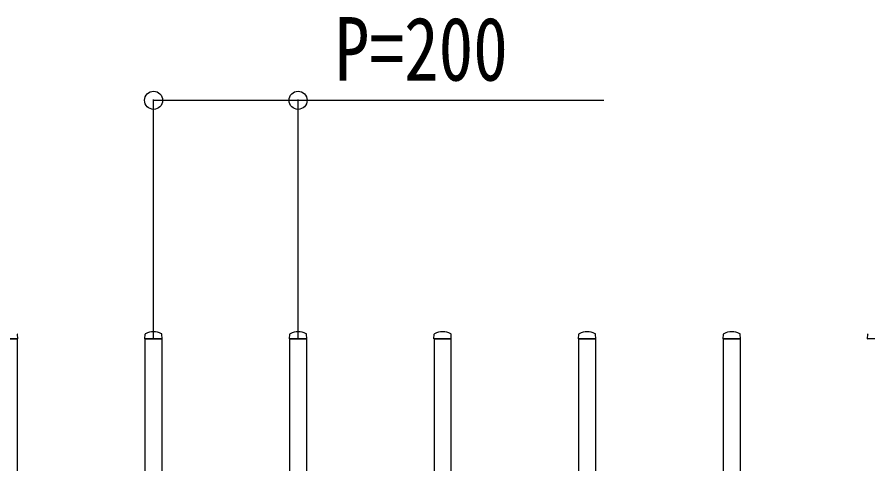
# Model space of a CAD drawing. Units: millimetres, scale not verified. Extents: x -16820 to 16820, y -11880 to 11880.
# Drawn here: x -5351 to -4174, y 7012 to 7630 of the extents above; entities that cross this region are included whole.
import ezdxf
from ezdxf.enums import TextEntityAlignment as Align

# ---------------------------------------------------------------- set-up
doc = ezdxf.new("R2010")
doc.units = ezdxf.units.MM
doc.header["$LTSCALE"] = 50
for name, color, linetype in [('0-3_YKK_13', 4, 'Continuous'), ('0-4_YKK_A1', 4, 'Continuous'), ('0-5_YKK_D', 6, 'Continuous')]:
    doc.layers.add(name, color=color, linetype=linetype)
doc.styles.add('ＭＳ ゴシック', font='')
doc.styles.get('ＭＳ ゴシック').set_extended_font_data('MS Gothic')

msp = doc.modelspace()

# ---------------------------------------------------------------- linework, layer by layer
at = {"layer": '0-3_YKK_13'}
for p, q in [((-5350.72, 7185), (-5374.12, 7185)), ((-5350.42, 7185.32), (-5350.8, 7191.45)), ((-5174.42, 7185.32), (-5174.04, 7191.45)), ((-5150.72, 7185), (-5174.12, 7185)), ((-5150.42, 7185.32), (-5150.8, 7191.45)), ((-4974.42, 7185.32), (-4974.04, 7191.45)), ((-4950.72, 7185), (-4974.12, 7185)), ((-4950.42, 7185.32), (-4950.8, 7191.45)), ((-4774.42, 7185.32), (-4774.04, 7191.45)), ((-4750.72, 7185), (-4774.12, 7185)), ((-4750.42, 7185.32), (-4750.8, 7191.45)), ((-4574.42, 7185.32), (-4574.04, 7191.45)), ((-4550.72, 7185), (-4574.12, 7185)), ((-4550.42, 7185.32), (-4550.8, 7191.45)), ((-4374.42, 7185.32), (-4374.04, 7191.45)), ((-4350.72, 7185), (-4374.12, 7185)), ((-4350.42, 7185.32), (-4350.8, 7191.45)), ((-4174.42, 7185.32), (-4174.04, 7191.45)), ((-4150.72, 7185), (-4174.12, 7185))]:
    msp.add_line(p, q, dxfattribs=at)
for centre, radius, start, end in [((-5162.42, 7171.11), 23.89, 62.3399, 117.6601), ((-4962.42, 7171.11), 23.89, 62.3399, 117.6601), ((-4762.42, 7171.11), 23.89, 62.3399, 117.6601), ((-4562.42, 7171.11), 23.89, 62.3399, 117.6601), ((-4362.42, 7171.11), 23.89, 62.3399, 117.6601), ((-5351.79, 7191.39), 1, 3.5, 62.3399), ((-5350.72, 7185.3), 0.3, 270, 0), ((-5350.72, 7185.3), 0.3, 0, 3.5), ((-5174.12, 7185.3), 0.3, 176.5, 180), ((-5174.12, 7185.3), 0.3, 180, 270), ((-5173.05, 7191.39), 1, 117.6601, 176.5), ((-5151.79, 7191.39), 1, 3.5, 62.3399), ((-5150.72, 7185.3), 0.3, 270, 0), ((-5150.72, 7185.3), 0.3, 0, 3.5), ((-4974.12, 7185.3), 0.3, 176.5, 180), ((-4974.12, 7185.3), 0.3, 180, 270), ((-4973.05, 7191.39), 1, 117.6601, 176.5), ((-4951.79, 7191.39), 1, 3.5, 62.3399), ((-4950.72, 7185.3), 0.3, 270, 0), ((-4950.72, 7185.3), 0.3, 0, 3.5), ((-4774.12, 7185.3), 0.3, 176.5, 180), ((-4774.12, 7185.3), 0.3, 180, 270), ((-4773.05, 7191.39), 1, 117.6601, 176.5), ((-4751.79, 7191.39), 1, 3.5, 62.3399), ((-4750.72, 7185.3), 0.3, 270, 0), ((-4750.72, 7185.3), 0.3, 0, 3.5), ((-4574.12, 7185.3), 0.3, 176.5, 180), ((-4574.12, 7185.3), 0.3, 180, 270), ((-4573.05, 7191.39), 1, 117.6601, 176.5), ((-4551.79, 7191.39), 1, 3.5, 62.3399), ((-4550.72, 7185.3), 0.3, 270, 0), ((-4550.72, 7185.3), 0.3, 0, 3.5), ((-4374.12, 7185.3), 0.3, 176.5, 180), ((-4374.12, 7185.3), 0.3, 180, 270), ((-4373.05, 7191.39), 1, 117.6601, 176.5), ((-4351.79, 7191.39), 1, 3.5, 62.3399), ((-4350.72, 7185.3), 0.3, 270, 0), ((-4350.72, 7185.3), 0.3, 0, 3.5), ((-4174.12, 7185.3), 0.3, 176.5, 180), ((-4174.12, 7185.3), 0.3, 180, 270), ((-4173.05, 7191.39), 1, 117.6601, 176.5)]:
    msp.add_arc(centre, radius, start, end, dxfattribs=at)
at = {"layer": '0-4_YKK_A1'}
for points in [[(-5373.92, 7185), (-5350.92, 7185), (-5350.92, 6205), (-5373.92, 6205)], [(-5173.92, 7185), (-5150.92, 7185), (-5150.92, 6205), (-5173.92, 6205)], [(-4973.92, 7185), (-4950.92, 7185), (-4950.92, 6205), (-4973.92, 6205)], [(-4773.92, 7185), (-4750.92, 7185), (-4750.92, 6205), (-4773.92, 6205)], [(-4573.92, 7185), (-4550.92, 7185), (-4550.92, 6205), (-4573.92, 6205)], [(-4373.92, 7185), (-4350.92, 7185), (-4350.92, 6205), (-4373.92, 6205)]]:
    msp.add_lwpolyline(points, close=True, dxfattribs=at)
at = {"layer": '0-5_YKK_D'}
for p, q in [((-5162.42, 7186), (-5162.42, 7516)), ((-4962.42, 7186), (-4962.42, 7516))]:
    msp.add_line(p, q, dxfattribs=at)
msp.add_lwpolyline([(-5162.42, 7515), (-4962.42, 7515), (-4539.62, 7515)], dxfattribs=at)
for centre in [(-5162.42, 7515), (-4962.42, 7515)]:
    msp.add_circle(centre, 12.5, dxfattribs=at)

# ---------------------------------------------------------------- texts
at = {"layer": '0-5_YKK_D', "style": 'ＭＳ ゴシック', "width": 0.8}
msp.add_text('P=200', height=87.98, dxfattribs=at).set_placement((-4911.62, 7515.8), align=Align.BOTTOM_LEFT)

doc.saveas('drawing.dxf')
